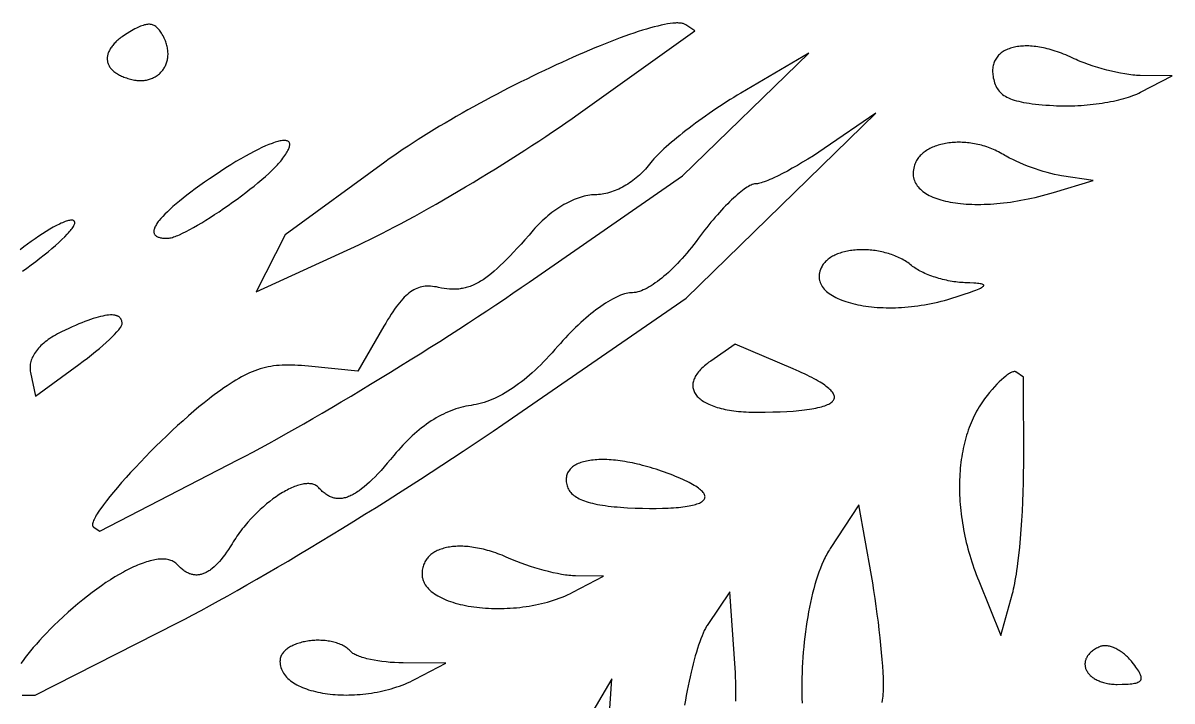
# Model space of a CAD drawing. Extents: x -500 to 500, y -999 to 1001.
# Drawn here: x -218.2 to 67.7, y 222.4 to 391 of the extents above; entities that cross this region are included whole.
import ezdxf

# ---------------------------------------------------------------- set-up
doc = ezdxf.new("R2010")
doc.units = 0
doc.layers.add('LAYER_1', color=18, linetype='CONTINUOUS')

msp = doc.modelspace()

# ---------------------------------------------------------------- linework, layer by layer
at = {"layer": 'LAYER_1'}
for points in [[(-183.39, 387.84), (-183.57, 388.17), (-183.75, 388.47), (-183.93, 388.75), (-184.11, 389.01), (-184.29, 389.26), (-184.48, 389.48), (-184.66, 389.69), (-184.84, 389.87), (-185.03, 390.04), (-185.22, 390.19), (-185.42, 390.32), (-185.62, 390.43), (-185.83, 390.53), (-186.04, 390.6), (-186.26, 390.66), (-186.49, 390.69), (-186.72, 390.71), (-186.97, 390.72), (-187.22, 390.7), (-187.48, 390.66), (-187.76, 390.61), (-188.04, 390.54), (-188.34, 390.45), (-188.65, 390.34), (-188.97, 390.22), (-189.31, 390.08), (-189.66, 389.92), (-190.03, 389.74), (-190.41, 389.55), (-190.81, 389.34), (-191.66, 388.87), (-192.35, 388.46), (-192.99, 388.04), (-193.59, 387.62), (-193.87, 387.41), (-194.14, 387.2), (-194.4, 386.99), (-194.65, 386.77), (-194.89, 386.56), (-195.11, 386.34), (-195.33, 386.13), (-195.53, 385.91), (-195.72, 385.7), (-195.9, 385.48), (-196.07, 385.26), (-196.23, 385.05), (-196.38, 384.83), (-196.51, 384.62), (-196.64, 384.4), (-196.75, 384.19), (-196.86, 383.97), (-196.95, 383.76), (-197.03, 383.55), (-197.1, 383.34), (-197.15, 383.13), (-197.2, 382.92), (-197.24, 382.71), (-197.26, 382.5), (-197.28, 382.3), (-197.28, 382.1), (-197.27, 381.89), (-197.25, 381.69), (-197.22, 381.5), (-197.17, 381.3), (-197.12, 381.11), (-197.06, 380.91), (-196.98, 380.73), (-196.89, 380.54), (-196.8, 380.35), (-196.69, 380.17), (-196.57, 379.99), (-196.43, 379.82), (-196.29, 379.64), (-196.14, 379.47), (-195.97, 379.31), (-195.8, 379.14), (-195.61, 378.98), (-195.41, 378.82), (-195.2, 378.67), (-194.98, 378.52), (-194.75, 378.37), (-194.51, 378.23), (-194.25, 378.09), (-193.99, 377.96), (-193.71, 377.83), (-193.43, 377.71), (-193.13, 377.58), (-192.82, 377.47), (-192.5, 377.36), (-192.17, 377.25), (-191.82, 377.15), (-191.47, 377.05), (-191.14, 376.97), (-190.82, 376.9), (-190.5, 376.84), (-190.18, 376.79), (-189.87, 376.76), (-189.56, 376.73), (-189.26, 376.72), (-188.96, 376.72), (-188.67, 376.72), (-188.38, 376.74), (-188.09, 376.77), (-187.81, 376.81), (-187.54, 376.85), (-187.27, 376.91), (-187, 376.97), (-186.75, 377.05), (-186.49, 377.13), (-186.24, 377.23), (-186, 377.33), (-185.77, 377.44), (-185.54, 377.55), (-185.31, 377.68), (-185.1, 377.81), (-184.89, 377.95), (-184.68, 378.1), (-184.49, 378.26), (-184.3, 378.42), (-184.11, 378.59), (-183.94, 378.77), (-183.77, 378.95), (-183.61, 379.14), (-183.46, 379.34), (-183.31, 379.54), (-183.17, 379.75), (-183.04, 379.96), (-182.92, 380.18), (-182.81, 380.41), (-182.7, 380.64), (-182.61, 380.87), (-182.52, 381.11), (-182.44, 381.36), (-182.37, 381.61), (-182.31, 381.86), (-182.26, 382.12), (-182.22, 382.38), (-182.19, 382.64), (-182.16, 382.91), (-182.15, 383.18), (-182.15, 383.46), (-182.16, 383.74), (-182.17, 384.02), (-182.2, 384.3), (-182.24, 384.59), (-182.29, 384.88), (-182.35, 385.17), (-182.42, 385.46), (-182.5, 385.75), (-182.59, 386.05), (-182.69, 386.34), (-182.81, 386.64), (-182.94, 386.94), (-183.07, 387.24), (-183.22, 387.54)], [(-80.09, 368.35), (-51.07, 389.07), (-53.29, 390.59), (-53.42, 390.68), (-53.58, 390.75), (-53.74, 390.82), (-53.92, 390.88), (-54.12, 390.92), (-54.33, 390.96), (-54.55, 391), (-54.78, 391.02), (-55.03, 391.03), (-55.3, 391.04), (-55.57, 391.04), (-55.86, 391.03), (-56.48, 390.98), (-57.14, 390.9), (-57.86, 390.8), (-58.62, 390.66), (-59.42, 390.49), (-60.27, 390.29), (-61.16, 390.06), (-62.1, 389.81), (-63.07, 389.53), (-64.08, 389.22), (-65.12, 388.89), (-66.2, 388.53), (-67.32, 388.15), (-68.46, 387.74), (-69.64, 387.31), (-70.84, 386.86), (-72.08, 386.38), (-73.34, 385.89), (-74.62, 385.37), (-75.93, 384.83), (-77.25, 384.28), (-78.6, 383.71), (-79.97, 383.11), (-81.35, 382.51), (-82.75, 381.88), (-84.17, 381.24), (-85.59, 380.59), (-87.03, 379.92), (-88.48, 379.23), (-89.94, 378.53), (-91.4, 377.83), (-92.87, 377.1), (-94.34, 376.37), (-95.82, 375.63), (-97.3, 374.88), (-98.77, 374.12), (-100.25, 373.35), (-101.72, 372.57), (-103.19, 371.78), (-104.65, 370.99), (-106.1, 370.2), (-107.54, 369.4), (-108.98, 368.59), (-110.4, 367.78), (-111.8, 366.97), (-113.19, 366.15), (-114.57, 365.33), (-115.93, 364.52), (-117.27, 363.7), (-118.58, 362.88), (-119.88, 362.06), (-121.15, 361.25), (-122.39, 360.43), (-123.61, 359.62), (-124.8, 358.82), (-125.96, 358.02), (-127.09, 357.22), (-128.19, 356.43), (-153.01, 338.31), (-160.18, 324.12), (-134.64, 335.88), (-133.3, 336.51), (-131.89, 337.19), (-130.43, 337.91), (-128.92, 338.67), (-127.36, 339.47), (-125.76, 340.3), (-124.12, 341.18), (-122.44, 342.08), (-120.72, 343.02), (-118.98, 343.98), (-117.21, 344.98), (-115.42, 346), (-113.6, 347.04), (-111.77, 348.1), (-109.93, 349.18), (-108.08, 350.27), (-106.23, 351.38), (-104.37, 352.51), (-102.51, 353.64), (-100.66, 354.78), (-98.82, 355.93), (-96.98, 357.08), (-95.17, 358.23), (-93.37, 359.38), (-91.59, 360.54), (-89.84, 361.68), (-88.12, 362.82), (-86.44, 363.95), (-84.79, 365.08), (-83.18, 366.18), (-81.61, 367.28)], [(-92.23, 326.59), (-54.09, 353.05), (-22.66, 383.57), (-39.61, 373.58), (-40.49, 373.05), (-41.37, 372.52), (-42.25, 371.97), (-43.14, 371.41), (-44.02, 370.85), (-44.9, 370.27), (-45.78, 369.69), (-46.65, 369.1), (-47.51, 368.5), (-48.37, 367.9), (-49.22, 367.3), (-50.06, 366.69), (-50.88, 366.09), (-51.7, 365.48), (-52.49, 364.88), (-53.27, 364.28), (-54.04, 363.68), (-54.78, 363.09), (-55.5, 362.5), (-56.2, 361.92), (-56.87, 361.35), (-57.52, 360.79), (-58.15, 360.24), (-58.74, 359.7), (-59.31, 359.17), (-59.84, 358.66), (-60.34, 358.16), (-60.81, 357.68), (-61.24, 357.22), (-61.63, 356.77), (-61.99, 356.35), (-62.31, 355.94), (-62.63, 355.52), (-62.97, 355.11), (-63.31, 354.71), (-63.67, 354.32), (-64.04, 353.94), (-64.42, 353.56), (-64.81, 353.2), (-65.2, 352.85), (-65.61, 352.51), (-66.02, 352.17), (-66.44, 351.85), (-66.87, 351.54), (-67.3, 351.25), (-67.74, 350.96), (-68.18, 350.69), (-68.63, 350.43), (-69.08, 350.18), (-69.53, 349.95), (-69.99, 349.73), (-70.44, 349.53), (-70.9, 349.34), (-71.36, 349.16), (-71.82, 349), (-72.28, 348.86), (-72.74, 348.73), (-73.19, 348.62), (-73.65, 348.52), (-74.1, 348.44), (-74.55, 348.38), (-74.99, 348.33), (-75.43, 348.31), (-75.86, 348.3), (-76.3, 348.29), (-76.75, 348.26), (-77.21, 348.2), (-77.67, 348.13), (-78.14, 348.04), (-78.62, 347.93), (-79.11, 347.8), (-79.59, 347.66), (-80.09, 347.49), (-80.58, 347.31), (-81.08, 347.11), (-81.59, 346.89), (-82.09, 346.66), (-82.6, 346.41), (-83.1, 346.14), (-83.61, 345.86), (-84.12, 345.56), (-84.62, 345.25), (-85.13, 344.92), (-85.63, 344.58), (-86.13, 344.23), (-86.62, 343.86), (-87.11, 343.48), (-87.6, 343.08), (-88.08, 342.67), (-88.55, 342.25), (-89.02, 341.82), (-89.48, 341.38), (-89.94, 340.93), (-90.38, 340.46), (-90.82, 339.99), (-91.25, 339.5), (-92.3, 338.29), (-93.31, 337.13), (-94.28, 336.04), (-95.22, 335.01), (-96.13, 334.03), (-97, 333.11), (-97.84, 332.25), (-98.66, 331.44), (-99.45, 330.68), (-100.22, 329.97), (-100.96, 329.32), (-101.68, 328.71), (-102.39, 328.16), (-103.08, 327.65), (-103.75, 327.18), (-104.09, 326.97), (-104.42, 326.77), (-104.74, 326.57), (-105.07, 326.39), (-105.39, 326.22), (-105.71, 326.06), (-106.03, 325.91), (-106.34, 325.77), (-106.66, 325.64), (-106.98, 325.52), (-107.29, 325.41), (-107.6, 325.31), (-107.92, 325.22), (-108.23, 325.14), (-108.54, 325.06), (-108.86, 325), (-109.17, 324.95), (-109.48, 324.9), (-109.8, 324.86), (-110.12, 324.84), (-110.44, 324.82), (-110.76, 324.8), (-111.08, 324.8), (-111.41, 324.81), (-112.06, 324.84), (-112.73, 324.9), (-113.42, 324.99), (-114.12, 325.11), (-114.84, 325.26), (-115.34, 325.36), (-115.84, 325.44), (-116.32, 325.5), (-116.79, 325.54), (-117.25, 325.56), (-117.69, 325.56), (-118.13, 325.53), (-118.56, 325.48), (-118.99, 325.4), (-119.4, 325.3), (-119.81, 325.17), (-120.21, 325.02), (-120.61, 324.84), (-121.01, 324.64), (-121.4, 324.4), (-121.79, 324.14), (-122.18, 323.85), (-122.57, 323.53), (-122.96, 323.18), (-123.35, 322.79), (-123.74, 322.38), (-124.14, 321.94), (-124.53, 321.46), (-124.94, 320.95), (-125.34, 320.4), (-125.76, 319.83), (-126.18, 319.21), (-126.61, 318.56), (-127.05, 317.88), (-127.49, 317.16), (-127.95, 316.4), (-128.42, 315.61), (-134.92, 304.41), (-147.16, 305.65), (-148.07, 305.73), (-148.95, 305.8), (-149.81, 305.86), (-150.63, 305.9), (-151.44, 305.93), (-152.22, 305.94), (-152.98, 305.93), (-153.72, 305.9), (-154.45, 305.86), (-155.16, 305.8), (-155.86, 305.71), (-156.54, 305.61), (-157.22, 305.49), (-157.89, 305.34), (-158.55, 305.18), (-159.21, 304.99), (-159.86, 304.78), (-160.52, 304.54), (-161.18, 304.28), (-161.84, 304), (-162.5, 303.69), (-163.18, 303.36), (-163.86, 303), (-164.55, 302.61), (-165.26, 302.2), (-165.97, 301.76), (-166.71, 301.29), (-167.46, 300.79), (-168.24, 300.26), (-169.03, 299.7), (-169.85, 299.12), (-170.69, 298.5), (-171.29, 298.04), (-171.91, 297.57), (-173.16, 296.58), (-174.45, 295.54), (-175.75, 294.44), (-177.08, 293.29), (-178.42, 292.1), (-179.78, 290.87), (-181.13, 289.62), (-182.48, 288.34), (-183.83, 287.04), (-185.16, 285.73), (-186.48, 284.41), (-187.77, 283.1), (-189.03, 281.78), (-190.26, 280.48), (-191.45, 279.2), (-192.59, 277.94), (-193.69, 276.71), (-194.73, 275.51), (-195.71, 274.35), (-196.62, 273.24), (-197.46, 272.18), (-198.22, 271.18), (-198.9, 270.24), (-199.21, 269.8), (-199.5, 269.37), (-199.76, 268.96), (-200, 268.58), (-200.21, 268.21), (-200.4, 267.86), (-200.56, 267.54), (-200.7, 267.24), (-200.81, 266.96), (-200.89, 266.71), (-200.94, 266.48), (-200.96, 266.27), (-200.96, 266.18), (-200.96, 266.1), (-200.94, 266.02), (-200.92, 265.95), (-200.89, 265.88), (-200.85, 265.82), (-200.8, 265.77), (-200.75, 265.73), (-199.1, 264.59), (-164.74, 282.36), (-162.93, 283.3), (-161.04, 284.3), (-159.08, 285.36), (-157.06, 286.46), (-154.97, 287.62), (-152.83, 288.82), (-150.63, 290.06), (-148.39, 291.34), (-146.1, 292.66), (-143.77, 294.01), (-141.41, 295.39), (-139.02, 296.81), (-136.61, 298.24), (-134.17, 299.7), (-131.73, 301.18), (-129.27, 302.68), (-126.8, 304.19), (-124.33, 305.71), (-121.87, 307.24), (-119.41, 308.77), (-116.97, 310.31), (-114.54, 311.84), (-112.13, 313.38), (-109.75, 314.91), (-107.41, 316.43), (-105.1, 317.94), (-102.82, 319.43), (-100.6, 320.91), (-98.42, 322.36), (-96.3, 323.8), (-94.23, 325.21)], [(59.75, 377.98), (59.33, 377.99), (58.89, 378.01), (58.44, 378.04), (57.96, 378.09), (57.48, 378.14), (56.98, 378.2), (56.47, 378.27), (55.95, 378.35), (54.88, 378.54), (53.77, 378.77), (52.64, 379.02), (51.5, 379.3), (50.35, 379.62), (49.21, 379.95), (48.07, 380.31), (46.96, 380.69), (45.87, 381.09), (44.82, 381.5), (44.31, 381.71), (43.82, 381.93), (43.33, 382.15), (42.87, 382.37), (42.33, 382.62), (41.8, 382.86), (41.27, 383.09), (40.74, 383.31), (40.22, 383.51), (39.7, 383.71), (39.19, 383.89), (38.67, 384.06), (38.17, 384.22), (37.66, 384.37), (37.16, 384.51), (36.67, 384.64), (36.18, 384.76), (35.7, 384.86), (35.22, 384.96), (34.75, 385.04), (34.28, 385.11), (33.82, 385.17), (33.37, 385.23), (32.92, 385.27), (32.48, 385.3), (32.04, 385.32), (31.62, 385.33), (31.2, 385.32), (30.79, 385.31), (30.39, 385.29), (29.99, 385.26), (29.6, 385.22), (29.23, 385.16), (28.86, 385.1), (28.5, 385.03), (28.15, 384.95), (27.81, 384.85), (27.48, 384.75), (27.16, 384.64), (26.84, 384.52), (26.54, 384.39), (26.26, 384.25), (25.98, 384.1), (25.71, 383.94), (25.45, 383.77), (25.21, 383.59), (24.98, 383.4), (24.76, 383.2), (24.55, 383), (24.35, 382.78), (24.17, 382.56), (24, 382.32), (23.84, 382.08), (23.7, 381.83), (23.57, 381.57), (23.46, 381.3), (23.35, 381.02), (23.27, 380.73), (23.19, 380.44), (23.14, 380.13), (23.09, 379.82), (23.07, 379.5), (23.05, 379.17), (23.06, 378.83), (23.08, 378.49), (23.11, 378.13), (23.17, 377.77), (23.23, 377.4), (23.33, 376.96), (23.45, 376.54), (23.57, 376.13), (23.72, 375.75), (23.88, 375.38), (24.06, 375.03), (24.26, 374.7), (24.47, 374.38), (24.71, 374.08), (24.97, 373.8), (25.25, 373.53), (25.56, 373.27), (25.89, 373.03), (26.25, 372.8), (26.63, 372.59), (27.04, 372.38), (27.48, 372.19), (27.95, 372.02), (28.46, 371.85), (28.99, 371.69), (29.56, 371.55), (30.16, 371.41), (30.79, 371.29), (31.46, 371.17), (32.17, 371.06), (32.92, 370.96), (33.7, 370.87), (34.53, 370.78), (35.39, 370.7), (36.3, 370.63), (37.25, 370.56), (38.24, 370.5), (38.99, 370.47), (39.73, 370.44), (40.49, 370.42), (41.25, 370.42), (42.01, 370.42), (42.77, 370.44), (43.54, 370.46), (44.31, 370.5), (45.07, 370.54), (45.84, 370.59), (46.6, 370.66), (47.35, 370.73), (48.11, 370.81), (48.85, 370.9), (49.59, 371), (50.31, 371.1), (51.03, 371.22), (51.74, 371.34), (52.43, 371.47), (53.12, 371.61), (53.78, 371.75), (54.44, 371.91), (55.07, 372.07), (55.69, 372.23), (56.29, 372.41), (56.87, 372.59), (57.42, 372.77), (57.96, 372.97), (58.47, 373.17), (58.96, 373.37), (59.42, 373.58), (59.86, 373.8), (67.71, 377.89)], [(-153.83, 357), (-153.55, 357.37), (-153.29, 357.73), (-153.05, 358.07), (-152.84, 358.39), (-152.64, 358.7), (-152.47, 359), (-152.32, 359.28), (-152.19, 359.54), (-152.08, 359.79), (-151.99, 360.02), (-151.93, 360.24), (-151.88, 360.45), (-151.85, 360.64), (-151.84, 360.81), (-151.86, 360.98), (-151.89, 361.12), (-151.94, 361.25), (-152.01, 361.37), (-152.1, 361.48), (-152.2, 361.56), (-152.33, 361.64), (-152.47, 361.7), (-152.63, 361.75), (-152.81, 361.78), (-153, 361.8), (-153.22, 361.8), (-153.45, 361.8), (-153.69, 361.77), (-153.96, 361.74), (-154.24, 361.69), (-154.53, 361.62), (-154.84, 361.55), (-155.17, 361.46), (-155.51, 361.35), (-155.87, 361.23), (-156.24, 361.1), (-157.03, 360.8), (-157.87, 360.45), (-158.78, 360.04), (-159.73, 359.58), (-160.74, 359.07), (-161.79, 358.51), (-162.9, 357.9), (-164.05, 357.25), (-165.25, 356.54), (-166.49, 355.78), (-167.77, 354.97), (-169.09, 354.12), (-170.45, 353.21), (-171.84, 352.27), (-173.08, 351.41), (-174.26, 350.57), (-175.38, 349.75), (-176.45, 348.96), (-177.46, 348.19), (-178.42, 347.45), (-179.31, 346.73), (-180.15, 346.03), (-180.93, 345.36), (-181.65, 344.71), (-182.31, 344.09), (-182.92, 343.5), (-183.46, 342.93), (-183.95, 342.39), (-184.37, 341.87), (-184.56, 341.62), (-184.74, 341.38), (-184.9, 341.15), (-185.05, 340.92), (-185.18, 340.7), (-185.29, 340.48), (-185.4, 340.28), (-185.48, 340.08), (-185.55, 339.89), (-185.61, 339.7), (-185.65, 339.52), (-185.67, 339.35), (-185.68, 339.19), (-185.68, 339.03), (-185.66, 338.88), (-185.62, 338.74), (-185.57, 338.6), (-185.51, 338.47), (-185.42, 338.35), (-185.33, 338.24), (-185.21, 338.14), (-185.09, 338.04), (-184.94, 337.95), (-184.78, 337.87), (-184.61, 337.79), (-184.42, 337.73), (-184.21, 337.67), (-183.99, 337.61), (-183.75, 337.57), (-183.5, 337.53), (-183.23, 337.51), (-182.95, 337.49), (-182.65, 337.48), (-182.33, 337.47), (-182.12, 337.48), (-181.88, 337.51), (-181.63, 337.56), (-181.35, 337.62), (-181.06, 337.7), (-180.75, 337.8), (-180.41, 337.92), (-180.07, 338.05), (-179.7, 338.2), (-179.32, 338.36), (-178.52, 338.73), (-177.66, 339.16), (-176.75, 339.63), (-175.79, 340.16), (-174.8, 340.72), (-173.77, 341.33), (-172.71, 341.98), (-171.63, 342.66), (-170.54, 343.37), (-169.42, 344.1), (-168.31, 344.86), (-167.19, 345.64), (-166.07, 346.43), (-164.97, 347.23), (-163.87, 348.04), (-162.8, 348.85), (-161.75, 349.67), (-160.74, 350.48), (-159.76, 351.28), (-158.81, 352.07), (-157.92, 352.85), (-157.08, 353.61), (-156.29, 354.35), (-155.57, 355.06), (-154.92, 355.74), (-154.62, 356.07), (-154.34, 356.39), (-154.07, 356.7)], [(40.21, 353.05), (39.37, 353.19), (38.5, 353.37), (37.58, 353.59), (36.64, 353.84), (35.67, 354.11), (34.69, 354.42), (33.71, 354.74), (32.72, 355.09), (31.75, 355.45), (30.79, 355.83), (29.85, 356.23), (28.94, 356.63), (28.07, 357.04), (27.25, 357.45), (26.48, 357.87), (26.11, 358.08), (25.77, 358.29), (25.37, 358.52), (24.96, 358.75), (24.56, 358.97), (24.14, 359.17), (23.73, 359.37), (23.31, 359.56), (22.88, 359.74), (22.46, 359.91), (22.03, 360.07), (21.6, 360.22), (21.17, 360.36), (20.73, 360.49), (20.29, 360.61), (19.86, 360.72), (19.42, 360.83), (18.98, 360.92), (18.54, 361), (18.1, 361.08), (17.67, 361.15), (17.23, 361.2), (16.79, 361.25), (16.36, 361.29), (15.92, 361.32), (15.49, 361.34), (15.06, 361.35), (14.64, 361.36), (14.22, 361.35), (13.8, 361.34), (13.38, 361.32), (12.97, 361.29), (12.56, 361.25), (12.16, 361.2), (11.76, 361.14), (11.36, 361.07), (10.98, 361), (10.6, 360.92), (10.22, 360.83), (9.85, 360.73), (9.49, 360.62), (9.13, 360.5), (8.78, 360.38), (8.44, 360.25), (8.11, 360.11), (7.78, 359.96), (7.47, 359.8), (7.16, 359.64), (6.86, 359.47), (6.58, 359.29), (6.3, 359.1), (6.03, 358.9), (5.77, 358.7), (5.53, 358.49), (5.29, 358.27), (5.07, 358.04), (4.85, 357.8), (4.65, 357.56), (4.47, 357.31), (4.29, 357.06), (4.13, 356.79), (3.98, 356.52), (3.84, 356.24), (3.72, 355.95), (3.61, 355.66), (3.52, 355.36), (3.42, 354.93), (3.34, 354.52), (3.29, 354.11), (3.28, 353.72), (3.28, 353.33), (3.32, 352.95), (3.38, 352.58), (3.47, 352.22), (3.59, 351.87), (3.73, 351.52), (3.9, 351.19), (4.09, 350.87), (4.31, 350.55), (4.55, 350.25), (4.81, 349.95), (5.1, 349.67), (5.41, 349.39), (5.74, 349.13), (6.1, 348.87), (6.48, 348.62), (6.87, 348.39), (7.29, 348.16), (7.73, 347.95), (8.19, 347.74), (8.67, 347.55), (9.17, 347.36), (9.69, 347.19), (10.22, 347.03), (10.77, 346.88), (11.34, 346.73), (11.93, 346.6), (12.54, 346.48), (13.16, 346.37), (13.79, 346.28), (14.45, 346.19), (15.11, 346.12), (15.8, 346.05), (16.49, 346), (17.2, 345.96), (17.93, 345.93), (18.66, 345.91), (19.41, 345.9), (20.17, 345.91), (20.94, 345.93), (21.73, 345.96), (22.52, 346), (23.33, 346.05), (24.15, 346.12), (24.97, 346.19), (25.81, 346.28), (26.65, 346.39), (27.5, 346.5), (28.36, 346.63), (29.23, 346.77), (30.11, 346.92), (30.99, 347.09), (31.88, 347.27), (32.77, 347.46), (33.67, 347.66), (34.58, 347.88), (35.49, 348.11), (36.4, 348.35), (37.32, 348.61), (38.24, 348.88), (48.07, 351.83)], [(16.13, 326.43), (15.7, 326.44), (15.26, 326.47), (14.81, 326.51), (14.35, 326.55), (13.89, 326.61), (13.43, 326.67), (12.97, 326.75), (12.5, 326.83), (12.03, 326.92), (11.56, 327.02), (11.09, 327.13), (10.63, 327.24), (10.16, 327.37), (9.7, 327.5), (9.24, 327.63), (8.79, 327.77), (8.34, 327.92), (7.9, 328.08), (7.47, 328.24), (7.04, 328.4), (6.63, 328.57), (6.22, 328.75), (5.82, 328.93), (5.44, 329.11), (5.07, 329.3), (4.71, 329.49), (4.36, 329.69), (4.03, 329.89), (3.72, 330.09), (3.42, 330.29), (3.14, 330.5), (2.88, 330.71), (2.58, 330.95), (2.26, 331.19), (1.94, 331.42), (1.61, 331.64), (1.27, 331.85), (0.93, 332.06), (0.57, 332.25), (0.21, 332.44), (-0.16, 332.62), (-0.53, 332.8), (-0.91, 332.96), (-1.29, 333.12), (-1.68, 333.27), (-2.07, 333.41), (-2.47, 333.55), (-2.87, 333.67), (-3.28, 333.79), (-3.69, 333.9), (-4.1, 334), (-4.51, 334.1), (-4.93, 334.19), (-5.34, 334.27), (-5.76, 334.34), (-6.18, 334.4), (-6.6, 334.46), (-7.02, 334.5), (-7.44, 334.54), (-7.86, 334.57), (-8.28, 334.6), (-8.69, 334.61), (-9.11, 334.62), (-9.52, 334.62), (-9.93, 334.62), (-10.34, 334.6), (-10.74, 334.58), (-11.14, 334.55), (-11.54, 334.51), (-11.93, 334.46), (-12.32, 334.41), (-12.7, 334.35), (-13.08, 334.28), (-13.45, 334.2), (-13.81, 334.11), (-14.17, 334.02), (-14.52, 333.92), (-14.87, 333.81), (-15.2, 333.69), (-15.53, 333.57), (-15.85, 333.44), (-16.16, 333.3), (-16.46, 333.15), (-16.76, 332.99), (-17.04, 332.83), (-17.31, 332.66), (-17.57, 332.48), (-17.82, 332.29), (-18.06, 332.1), (-18.28, 331.9), (-18.5, 331.69), (-18.7, 331.47), (-18.89, 331.25), (-19.07, 331.01), (-19.23, 330.77), (-19.38, 330.52), (-19.58, 330.12), (-19.76, 329.72), (-19.9, 329.33), (-19.95, 329.14), (-20, 328.95), (-20.04, 328.76), (-20.07, 328.57), (-20.1, 328.38), (-20.11, 328.2), (-20.12, 328.02), (-20.12, 327.83), (-20.11, 327.65), (-20.1, 327.47), (-20.07, 327.3), (-20.04, 327.12), (-20, 326.95), (-19.96, 326.78), (-19.84, 326.44), (-19.7, 326.11), (-19.53, 325.78), (-19.33, 325.47), (-19.1, 325.16), (-18.85, 324.86), (-18.57, 324.56), (-18.27, 324.28), (-17.94, 324), (-17.59, 323.73), (-17.21, 323.47), (-16.81, 323.22), (-16.39, 322.98), (-15.95, 322.75), (-15.48, 322.52), (-15, 322.31), (-14.49, 322.1), (-13.97, 321.91), (-13.43, 321.72), (-12.87, 321.55), (-12.29, 321.38), (-11.69, 321.22), (-11.08, 321.08), (-10.45, 320.94), (-9.81, 320.82), (-9.16, 320.71), (-8.48, 320.6), (-7.8, 320.51), (-7.1, 320.43), (-6.39, 320.36), (-5.67, 320.3), (-4.94, 320.26), (-4.2, 320.22), (-3.45, 320.2), (-2.69, 320.19), (-1.92, 320.2), (-1.14, 320.21), (-0.36, 320.24), (0.43, 320.28), (1.23, 320.33), (2.03, 320.4), (2.84, 320.48), (3.65, 320.57), (4.47, 320.68), (5.29, 320.8), (6.11, 320.93), (6.93, 321.08), (7.76, 321.24), (8.59, 321.41), (9.41, 321.6), (10.24, 321.81), (11.06, 322.03), (11.88, 322.26), (12.7, 322.51), (14.46, 323.07), (15.99, 323.57), (17.31, 324.01), (18.42, 324.41), (18.89, 324.59), (19.32, 324.76), (19.69, 324.92), (20.01, 325.07), (20.28, 325.21), (20.5, 325.34), (20.66, 325.46), (20.78, 325.57), (20.82, 325.62), (20.85, 325.67), (20.87, 325.72), (20.87, 325.76), (20.86, 325.81), (20.84, 325.85), (20.81, 325.89), (20.76, 325.93), (20.63, 326), (20.46, 326.06), (20.23, 326.12), (19.96, 326.17), (19.65, 326.22), (19.28, 326.26), (18.87, 326.3), (18.41, 326.33), (17.36, 326.39)], [(-193.58, 316.22), (-193.59, 316.38), (-193.6, 316.53), (-193.62, 316.68), (-193.64, 316.82), (-193.68, 316.95), (-193.72, 317.08), (-193.77, 317.21), (-193.82, 317.32), (-193.88, 317.44), (-193.96, 317.54), (-194.03, 317.64), (-194.12, 317.73), (-194.21, 317.82), (-194.31, 317.9), (-194.42, 317.98), (-194.54, 318.05), (-194.66, 318.11), (-194.79, 318.16), (-194.93, 318.21), (-195.07, 318.26), (-195.22, 318.3), (-195.38, 318.33), (-195.72, 318.38), (-196.09, 318.4), (-196.49, 318.4), (-196.92, 318.37), (-197.38, 318.32), (-197.87, 318.24), (-198.38, 318.14), (-198.93, 318.02), (-199.5, 317.87), (-200.11, 317.7), (-200.74, 317.5), (-201.4, 317.28), (-202.09, 317.04), (-202.81, 316.77), (-203.56, 316.47), (-204.33, 316.16), (-205.14, 315.82), (-205.97, 315.45), (-206.84, 315.06), (-207.73, 314.64), (-208.65, 314.21), (-209.17, 313.95), (-209.67, 313.68), (-210.16, 313.41), (-210.63, 313.14), (-211.08, 312.86), (-211.52, 312.57), (-211.94, 312.28), (-212.34, 311.99), (-212.73, 311.69), (-213.09, 311.39), (-213.44, 311.08), (-213.77, 310.77), (-214.09, 310.45), (-214.38, 310.13), (-214.66, 309.81), (-214.91, 309.49), (-215.15, 309.16), (-215.37, 308.83), (-215.57, 308.5), (-215.75, 308.16), (-215.92, 307.83), (-216.06, 307.49), (-216.18, 307.15), (-216.28, 306.81), (-216.37, 306.46), (-216.43, 306.12), (-216.47, 305.78), (-216.49, 305.43), (-216.49, 305.09), (-216.47, 304.75), (-216.43, 304.4), (-216.37, 304.06), (-215.14, 298.23), (-204.36, 306.07), (-203.26, 306.88), (-202.19, 307.69), (-201.16, 308.49), (-200.17, 309.29), (-199.23, 310.07), (-198.34, 310.84), (-197.51, 311.57), (-196.75, 312.28), (-196.05, 312.95), (-195.43, 313.58), (-194.89, 314.17), (-194.65, 314.44), (-194.43, 314.7), (-194.24, 314.95), (-194.07, 315.18), (-193.92, 315.39), (-193.8, 315.59), (-193.71, 315.77), (-193.64, 315.94), (-193.6, 316.09)], [(-26.56, 304.98), (-40.99, 311.12), (-47.09, 306.92), (-47.52, 306.62), (-47.92, 306.32), (-48.3, 306.02), (-48.66, 305.72), (-48.99, 305.42), (-49.31, 305.13), (-49.6, 304.83), (-49.88, 304.54), (-50.13, 304.24), (-50.36, 303.95), (-50.57, 303.66), (-50.76, 303.37), (-50.93, 303.08), (-51.08, 302.8), (-51.2, 302.51), (-51.31, 302.23), (-51.4, 301.95), (-51.47, 301.68), (-51.52, 301.4), (-51.55, 301.13), (-51.56, 300.86), (-51.55, 300.6), (-51.52, 300.34), (-51.47, 300.08), (-51.41, 299.82), (-51.32, 299.57), (-51.22, 299.33), (-51.1, 299.08), (-50.96, 298.84), (-50.8, 298.61), (-50.62, 298.38), (-50.43, 298.15), (-50.22, 297.93), (-49.99, 297.71), (-49.74, 297.5), (-49.48, 297.3), (-49.2, 297.1), (-48.9, 296.9), (-48.58, 296.71), (-48.25, 296.53), (-47.9, 296.35), (-47.53, 296.18), (-47.15, 296.01), (-46.75, 295.85), (-46.34, 295.7), (-45.91, 295.55), (-45.46, 295.41), (-45, 295.28), (-44.52, 295.15), (-44.02, 295.03), (-43.51, 294.92), (-42.99, 294.82), (-42.45, 294.72), (-41.89, 294.63), (-41.33, 294.55), (-40.74, 294.48), (-40.14, 294.42), (-39.53, 294.36), (-38.9, 294.31), (-38.26, 294.28), (-37.6, 294.25), (-36.93, 294.22), (-36.25, 294.21), (-35.55, 294.21), (-33.54, 294.23), (-31.63, 294.27), (-29.84, 294.33), (-28.15, 294.41), (-26.58, 294.51), (-25.84, 294.57), (-25.12, 294.64), (-24.43, 294.71), (-23.77, 294.78), (-23.14, 294.86), (-22.53, 294.95), (-21.96, 295.04), (-21.41, 295.14), (-20.89, 295.24), (-20.4, 295.35), (-19.93, 295.46), (-19.49, 295.57), (-19.08, 295.7), (-18.7, 295.82), (-18.35, 295.96), (-18.03, 296.09), (-17.73, 296.24), (-17.46, 296.39), (-17.22, 296.54), (-17.01, 296.7), (-16.82, 296.86), (-16.67, 297.03), (-16.54, 297.2), (-16.44, 297.38), (-16.37, 297.56), (-16.32, 297.75), (-16.31, 297.94), (-16.32, 298.14), (-16.36, 298.34), (-16.43, 298.55), (-16.53, 298.76), (-16.65, 298.98), (-16.81, 299.2), (-16.99, 299.43), (-17.2, 299.66), (-17.43, 299.9), (-17.7, 300.14), (-18, 300.39), (-18.32, 300.64), (-18.67, 300.9), (-19.05, 301.16), (-19.46, 301.42), (-19.89, 301.69), (-20.36, 301.97), (-20.85, 302.25), (-21.37, 302.54), (-21.92, 302.83), (-22.5, 303.12), (-23.11, 303.42), (-23.74, 303.72), (-24.4, 304.03), (-25.09, 304.34)], [(30.8, 281.2), (30.73, 302.95), (28.88, 304.23), (28.78, 304.28), (28.66, 304.31), (28.53, 304.33), (28.39, 304.32), (28.23, 304.29), (28.06, 304.24), (27.88, 304.18), (27.69, 304.09), (27.49, 303.99), (27.28, 303.87), (27.06, 303.73), (26.83, 303.57), (26.59, 303.4), (26.34, 303.21), (25.82, 302.79), (25.28, 302.3), (24.71, 301.77), (24.13, 301.17), (23.53, 300.53), (22.92, 299.85), (22.3, 299.12), (21.68, 298.35), (21.06, 297.54), (20.71, 297.05), (20.36, 296.55), (20.02, 296.04), (19.69, 295.52), (19.38, 294.98), (19.07, 294.44), (18.78, 293.89), (18.49, 293.32), (18.22, 292.75), (17.95, 292.17), (17.7, 291.58), (17.46, 290.98), (17.23, 290.37), (17.01, 289.75), (16.79, 289.12), (16.59, 288.49), (16.41, 287.84), (16.23, 287.19), (16.06, 286.53), (15.9, 285.87), (15.75, 285.19), (15.62, 284.51), (15.49, 283.83), (15.38, 283.13), (15.27, 282.43), (15.18, 281.72), (15.1, 281.01), (15.03, 280.29), (14.97, 279.57), (14.91, 278.84), (14.87, 278.1), (14.85, 277.36), (14.83, 276.62), (14.82, 275.87), (14.82, 275.12), (14.84, 274.36), (14.86, 273.6), (14.9, 272.83), (14.94, 272.06), (15, 271.29), (15.07, 270.51), (15.15, 269.73), (15.23, 268.95), (15.33, 268.16), (15.45, 267.38), (15.57, 266.59), (15.7, 265.8), (15.84, 265), (16, 264.21), (16.16, 263.41), (16.34, 262.61), (16.52, 261.81), (16.72, 261.01), (16.93, 260.21), (17.15, 259.41), (17.38, 258.61), (17.62, 257.81), (17.87, 257.01), (18.14, 256.21), (18.41, 255.41), (18.69, 254.61), (18.99, 253.81), (19.3, 253.02), (19.61, 252.22), (25.11, 238.69), (27.99, 249.07), (28.14, 249.63), (28.28, 250.24), (28.42, 250.89), (28.57, 251.6), (28.7, 252.34), (28.84, 253.13), (28.97, 253.95), (29.1, 254.81), (29.23, 255.71), (29.35, 256.64), (29.58, 258.59), (29.8, 260.64), (30, 262.79), (30.18, 265), (30.34, 267.28), (30.48, 269.59), (30.6, 271.93), (30.69, 274.28), (30.75, 276.62), (30.79, 278.93)], [(-57.93, 279.06), (-58.63, 279.32), (-59.33, 279.56), (-60.02, 279.8), (-60.7, 280.02), (-61.38, 280.24), (-62.06, 280.44), (-62.73, 280.63), (-63.39, 280.82), (-64.04, 280.99), (-64.69, 281.16), (-65.33, 281.31), (-65.97, 281.45), (-66.59, 281.59), (-67.21, 281.71), (-67.82, 281.82), (-68.43, 281.93), (-69.02, 282.02), (-69.61, 282.11), (-70.18, 282.18), (-70.75, 282.25), (-71.31, 282.3), (-71.86, 282.35), (-72.4, 282.38), (-72.92, 282.41), (-73.44, 282.42), (-73.95, 282.43), (-74.44, 282.43), (-74.93, 282.42), (-75.4, 282.4), (-75.86, 282.36), (-76.31, 282.32), (-76.75, 282.27), (-77.18, 282.21), (-77.59, 282.15), (-77.99, 282.07), (-78.37, 281.98), (-78.75, 281.88), (-79.11, 281.78), (-79.45, 281.66), (-79.78, 281.54), (-80.1, 281.41), (-80.4, 281.27), (-80.69, 281.11), (-80.96, 280.95), (-81.22, 280.79), (-81.46, 280.61), (-81.68, 280.42), (-81.89, 280.22), (-82.08, 280.02), (-82.26, 279.81), (-82.42, 279.58), (-82.56, 279.35), (-82.69, 279.11), (-82.79, 278.87), (-82.88, 278.61), (-82.95, 278.34), (-83.01, 278.07), (-83.04, 277.79), (-83.05, 277.49), (-83.05, 277.19), (-83.03, 276.89), (-82.98, 276.57), (-82.92, 276.24), (-82.84, 275.91), (-82.74, 275.61), (-82.63, 275.32), (-82.49, 275.03), (-82.32, 274.76), (-82.14, 274.49), (-81.93, 274.24), (-81.7, 273.99), (-81.44, 273.75), (-81.16, 273.52), (-80.86, 273.3), (-80.53, 273.08), (-80.18, 272.88), (-79.8, 272.68), (-79.4, 272.49), (-78.98, 272.31), (-78.53, 272.14), (-78.06, 271.98), (-77.56, 271.82), (-77.03, 271.68), (-76.48, 271.54), (-75.9, 271.4), (-75.3, 271.28), (-74.67, 271.16), (-74.02, 271.06), (-73.34, 270.96), (-72.63, 270.86), (-71.9, 270.78), (-71.13, 270.7), (-70.34, 270.63), (-69.53, 270.56), (-68.68, 270.51), (-67.81, 270.46), (-65.88, 270.37), (-64.04, 270.31), (-62.3, 270.28), (-60.66, 270.28), (-59.12, 270.3), (-57.69, 270.35), (-57.01, 270.38), (-56.35, 270.42), (-55.72, 270.47), (-55.12, 270.52), (-54.54, 270.58), (-53.99, 270.65), (-53.47, 270.72), (-52.97, 270.8), (-52.49, 270.88), (-52.05, 270.97), (-51.62, 271.06), (-51.23, 271.16), (-50.86, 271.27), (-50.52, 271.38), (-50.2, 271.5), (-49.92, 271.62), (-49.65, 271.75), (-49.42, 271.88), (-49.21, 272.02), (-49.03, 272.16), (-48.88, 272.31), (-48.75, 272.46), (-48.65, 272.62), (-48.58, 272.79), (-48.53, 272.95), (-48.51, 273.13), (-48.52, 273.31), (-48.56, 273.49), (-48.62, 273.67), (-48.72, 273.87), (-48.84, 274.06), (-48.99, 274.26), (-49.16, 274.46), (-49.37, 274.67), (-49.6, 274.89), (-49.86, 275.1), (-50.15, 275.32), (-50.47, 275.55), (-50.81, 275.77), (-51.19, 276.01), (-51.59, 276.24), (-52.02, 276.48), (-52.48, 276.72), (-52.97, 276.97), (-53.49, 277.22), (-54.04, 277.47), (-54.61, 277.73), (-55.22, 277.99), (-55.85, 278.25), (-56.52, 278.52), (-57.21, 278.79)], [(-80.75, 253.49), (-81.13, 253.5), (-81.52, 253.52), (-81.93, 253.55), (-82.36, 253.59), (-82.81, 253.65), (-83.27, 253.71), (-84.24, 253.86), (-85.26, 254.06), (-86.32, 254.28), (-87.42, 254.54), (-88.54, 254.83), (-89.68, 255.14), (-90.83, 255.48), (-91.98, 255.85), (-93.12, 256.23), (-94.24, 256.64), (-95.34, 257.05), (-96.4, 257.49), (-97.42, 257.93), (-97.96, 258.17), (-98.49, 258.39), (-99.02, 258.61), (-99.55, 258.82), (-100.08, 259.01), (-100.6, 259.2), (-101.12, 259.38), (-101.63, 259.54), (-102.14, 259.7), (-102.65, 259.84), (-103.16, 259.98), (-103.66, 260.11), (-104.15, 260.22), (-104.64, 260.33), (-105.13, 260.42), (-105.61, 260.51), (-106.09, 260.59), (-106.56, 260.66), (-107.02, 260.71), (-107.48, 260.76), (-107.93, 260.8), (-108.38, 260.83), (-108.82, 260.85), (-109.26, 260.86), (-109.68, 260.86), (-110.1, 260.85), (-110.52, 260.84), (-110.92, 260.81), (-111.32, 260.77), (-111.71, 260.73), (-112.09, 260.67), (-112.47, 260.61), (-112.83, 260.53), (-113.19, 260.45), (-113.54, 260.36), (-113.88, 260.26), (-114.21, 260.15), (-114.53, 260.03), (-114.84, 259.91), (-115.14, 259.77), (-115.43, 259.63), (-115.71, 259.47), (-115.98, 259.31), (-116.24, 259.14), (-116.49, 258.96), (-116.73, 258.77), (-116.96, 258.57), (-117.18, 258.37), (-117.38, 258.16), (-117.57, 257.93), (-117.75, 257.7), (-117.92, 257.46), (-118.08, 257.22), (-118.22, 256.96), (-118.35, 256.69), (-118.47, 256.42), (-118.58, 256.14), (-118.67, 255.85), (-118.75, 255.56), (-118.81, 255.25), (-118.86, 254.94), (-118.9, 254.62), (-118.92, 254.29), (-118.93, 253.95), (-118.92, 253.74), (-118.91, 253.54), (-118.89, 253.34), (-118.86, 253.14), (-118.82, 252.94), (-118.77, 252.74), (-118.72, 252.55), (-118.66, 252.36), (-118.59, 252.17), (-118.51, 251.99), (-118.42, 251.8), (-118.33, 251.62), (-118.23, 251.44), (-118.12, 251.27), (-117.88, 250.92), (-117.61, 250.58), (-117.31, 250.26), (-116.99, 249.94), (-116.64, 249.63), (-116.27, 249.33), (-115.87, 249.05), (-115.44, 248.77), (-115, 248.5), (-114.53, 248.24), (-114.04, 248), (-113.52, 247.76), (-112.99, 247.53), (-112.44, 247.32), (-111.87, 247.11), (-111.28, 246.92), (-110.68, 246.74), (-110.06, 246.57), (-109.42, 246.41), (-108.77, 246.26), (-108.1, 246.12), (-107.43, 245.99), (-106.73, 245.87), (-106.03, 245.77), (-105.32, 245.68), (-104.59, 245.6), (-103.86, 245.53), (-103.12, 245.47), (-102.37, 245.43), (-101.61, 245.39), (-100.85, 245.37), (-100.08, 245.37), (-99.31, 245.37), (-98.53, 245.39), (-97.75, 245.42), (-96.97, 245.46), (-96.19, 245.51), (-95.4, 245.58), (-94.62, 245.66), (-93.84, 245.75), (-93.05, 245.86), (-92.27, 245.98), (-91.5, 246.11), (-90.72, 246.26), (-89.95, 246.42), (-89.19, 246.59), (-88.43, 246.78), (-87.68, 246.98), (-86.94, 247.2), (-86.21, 247.43), (-85.48, 247.67), (-84.77, 247.93), (-84.06, 248.2), (-83.37, 248.48), (-82.69, 248.78), (-82.02, 249.1), (-81.37, 249.43), (-73.74, 253.4)], [(-123.61, 231.84), (-124.7, 231.86), (-125.78, 231.91), (-126.85, 231.98), (-127.9, 232.08), (-128.93, 232.21), (-129.92, 232.35), (-130.88, 232.51), (-131.79, 232.69), (-132.64, 232.89), (-133.05, 233), (-133.44, 233.1), (-133.82, 233.22), (-134.17, 233.33), (-134.51, 233.45), (-134.83, 233.57), (-135.13, 233.7), (-135.41, 233.82), (-135.67, 233.95), (-135.9, 234.08), (-136.12, 234.22), (-136.31, 234.35), (-136.47, 234.49), (-136.61, 234.63), (-136.82, 234.85), (-137.04, 235.07), (-137.28, 235.27), (-137.53, 235.47), (-137.79, 235.65), (-138.06, 235.83), (-138.34, 235.99), (-138.63, 236.15), (-138.92, 236.3), (-139.23, 236.44), (-139.54, 236.57), (-139.87, 236.69), (-140.19, 236.8), (-140.53, 236.9), (-140.87, 237), (-141.22, 237.08), (-141.57, 237.16), (-141.93, 237.22), (-142.29, 237.28), (-142.65, 237.33), (-143.02, 237.38), (-143.38, 237.41), (-143.76, 237.44), (-144.13, 237.45), (-144.5, 237.46), (-144.87, 237.46), (-145.25, 237.46), (-145.62, 237.44), (-145.99, 237.42), (-146.36, 237.39), (-146.73, 237.35), (-147.09, 237.3), (-147.45, 237.25), (-147.81, 237.19), (-148.16, 237.12), (-148.51, 237.05), (-148.86, 236.96), (-149.19, 236.87), (-149.53, 236.78), (-149.85, 236.67), (-150.17, 236.56), (-150.48, 236.44), (-150.78, 236.32), (-151.07, 236.18), (-151.35, 236.04), (-151.63, 235.9), (-151.89, 235.75), (-152.14, 235.59), (-152.38, 235.42), (-152.61, 235.25), (-152.83, 235.07), (-153.03, 234.89), (-153.22, 234.7), (-153.4, 234.5), (-153.56, 234.3), (-153.71, 234.09), (-153.84, 233.87), (-153.96, 233.65), (-154.06, 233.43), (-154.14, 233.2), (-154.2, 232.96), (-154.25, 232.72), (-154.28, 232.47), (-154.29, 232.21), (-154.28, 231.81), (-154.23, 231.42), (-154.16, 231.03), (-154.06, 230.66), (-153.93, 230.29), (-153.78, 229.94), (-153.6, 229.59), (-153.39, 229.25), (-153.16, 228.92), (-152.9, 228.6), (-152.63, 228.29), (-152.32, 227.99), (-152, 227.7), (-151.65, 227.42), (-151.29, 227.15), (-150.9, 226.89), (-150.5, 226.64), (-150.07, 226.4), (-149.63, 226.17), (-149.16, 225.95), (-148.68, 225.74), (-148.19, 225.54), (-147.68, 225.36), (-147.15, 225.18), (-146.61, 225.01), (-146.05, 224.86), (-145.48, 224.71), (-144.9, 224.58), (-144.3, 224.45), (-143.7, 224.34), (-143.08, 224.24), (-142.45, 224.15), (-141.81, 224.08), (-141.17, 224.01), (-140.51, 223.96), (-139.85, 223.91), (-139.18, 223.88), (-138.5, 223.86), (-137.82, 223.85), (-137.13, 223.86), (-136.44, 223.87), (-135.74, 223.9), (-135.04, 223.94), (-134.34, 224), (-133.64, 224.06), (-132.93, 224.14), (-132.22, 224.23), (-131.51, 224.34), (-130.81, 224.45), (-130.1, 224.58), (-129.39, 224.72), (-128.69, 224.88), (-127.99, 225.04), (-127.29, 225.23), (-126.6, 225.42), (-125.92, 225.63), (-125.23, 225.85), (-124.56, 226.08), (-123.89, 226.33), (-123.22, 226.59), (-122.57, 226.87), (-121.92, 227.16), (-121.29, 227.46), (-120.66, 227.78), (-113.03, 231.75)], [(49.83, 235.9), (49.52, 235.76), (49.23, 235.62), (48.94, 235.47), (48.67, 235.32), (48.42, 235.16), (48.17, 235), (47.94, 234.83), (47.73, 234.66), (47.53, 234.49), (47.34, 234.32), (47.17, 234.14), (47, 233.96), (46.85, 233.77), (46.72, 233.59), (46.6, 233.4), (46.49, 233.21), (46.39, 233.02), (46.3, 232.82), (46.23, 232.63), (46.17, 232.44), (46.12, 232.24), (46.09, 232.05), (46.06, 231.85), (46.05, 231.65), (46.05, 231.46), (46.06, 231.26), (46.08, 231.07), (46.12, 230.88), (46.16, 230.68), (46.22, 230.49), (46.29, 230.3), (46.37, 230.12), (46.46, 229.93), (46.56, 229.75), (46.67, 229.57), (46.79, 229.39), (46.92, 229.22), (47.07, 229.05), (47.22, 228.88), (47.38, 228.72), (47.56, 228.56), (47.74, 228.4), (47.93, 228.25), (48.14, 228.1), (48.35, 227.96), (48.57, 227.83), (48.81, 227.69), (49.05, 227.57), (49.3, 227.45), (49.56, 227.34), (49.83, 227.23), (50.1, 227.13), (50.39, 227.03), (50.69, 226.95), (50.99, 226.87), (51.3, 226.79), (51.63, 226.73), (51.95, 226.67), (52.29, 226.62), (52.64, 226.58), (52.99, 226.55), (53.35, 226.53), (53.72, 226.51), (54.1, 226.51), (55.3, 226.52), (55.85, 226.53), (56.37, 226.55), (56.84, 226.58), (57.29, 226.62), (57.7, 226.66), (58.07, 226.71), (58.41, 226.77), (58.72, 226.84), (58.99, 226.92), (59.23, 227.01), (59.44, 227.12), (59.62, 227.23), (59.7, 227.29), (59.77, 227.36), (59.83, 227.43), (59.88, 227.5), (59.93, 227.58), (59.97, 227.65), (60, 227.74), (60.02, 227.82), (60.04, 227.91), (60.05, 228.01), (60.05, 228.21), (60.01, 228.42), (59.95, 228.65), (59.86, 228.9), (59.74, 229.17), (59.59, 229.45), (59.42, 229.76), (59.22, 230.08), (58.99, 230.42), (58.74, 230.78), (58.46, 231.17), (57.83, 232), (57.61, 232.28), (57.38, 232.55), (57.14, 232.81), (56.9, 233.07), (56.65, 233.32), (56.4, 233.55), (56.14, 233.78), (55.88, 234), (55.62, 234.22), (55.35, 234.42), (55.08, 234.61), (54.81, 234.79), (54.54, 234.96), (54.27, 235.12), (54, 235.27), (53.72, 235.41), (53.45, 235.54), (53.18, 235.65), (52.91, 235.75), (52.65, 235.84), (52.39, 235.92), (52.13, 235.99), (51.87, 236.04), (51.62, 236.08), (51.37, 236.11), (51.13, 236.12), (50.9, 236.12), (50.67, 236.11), (50.45, 236.08), (50.24, 236.03), (50.03, 235.97)]]:
    msp.add_lwpolyline(points, close=True, dxfattribs=at)
for points in [[(-218.42, 223.83), (-218.14, 223.83), (-215.19, 223.85), (-179.83, 241.79), (-177.96, 242.75), (-175.99, 243.78), (-173.94, 244.87), (-171.8, 246.03), (-169.58, 247.25), (-167.28, 248.53), (-164.92, 249.85), (-162.5, 251.23), (-160.02, 252.66), (-157.48, 254.13), (-154.9, 255.64), (-152.28, 257.19), (-149.61, 258.77), (-146.92, 260.38), (-144.2, 262.02), (-141.45, 263.69), (-138.69, 265.38), (-135.92, 267.08), (-133.15, 268.81), (-130.37, 270.54), (-127.6, 272.28), (-124.83, 274.03), (-122.08, 275.79), (-119.35, 277.54), (-116.65, 279.29), (-113.97, 281.03), (-111.33, 282.76), (-108.73, 284.48), (-106.18, 286.18), (-103.68, 287.86), (-101.23, 289.52), (-98.85, 291.16), (-53.23, 322.59), (-5.99, 368.59), (-18.87, 359.8), (-20.21, 358.9), (-21.55, 358.03), (-22.88, 357.19), (-24.21, 356.38), (-25.51, 355.61), (-26.79, 354.89), (-28.02, 354.21), (-29.21, 353.59), (-30.34, 353.02), (-31.41, 352.51), (-31.92, 352.28), (-32.41, 352.07), (-32.88, 351.87), (-33.32, 351.7), (-33.75, 351.54), (-34.15, 351.4), (-34.52, 351.28), (-34.87, 351.18), (-35.19, 351.1), (-35.48, 351.05), (-35.75, 351.01), (-35.98, 351), (-36.09, 351), (-36.21, 350.99), (-36.46, 350.93), (-36.74, 350.85), (-37.03, 350.73), (-37.35, 350.57), (-37.68, 350.39), (-38.04, 350.18), (-38.41, 349.94), (-38.8, 349.66), (-39.2, 349.36), (-39.62, 349.04), (-40.05, 348.68), (-40.49, 348.31), (-40.95, 347.9), (-41.41, 347.48), (-41.89, 347.03), (-42.38, 346.56), (-42.87, 346.07), (-43.37, 345.55), (-43.88, 345.02), (-44.4, 344.47), (-44.92, 343.91), (-45.44, 343.32), (-45.97, 342.73), (-46.49, 342.11), (-47.02, 341.48), (-47.55, 340.84), (-48.08, 340.19), (-48.6, 339.52), (-49.13, 338.85), (-49.65, 338.16), (-50.16, 337.47), (-50.74, 336.7), (-51.32, 335.95), (-51.89, 335.21), (-52.47, 334.5), (-53.05, 333.81), (-53.63, 333.13), (-54.2, 332.48), (-54.78, 331.84), (-55.35, 331.23), (-55.92, 330.64), (-56.49, 330.07), (-57.05, 329.53), (-57.62, 329), (-58.17, 328.5), (-58.73, 328.02), (-59.27, 327.57), (-59.81, 327.14), (-60.35, 326.74), (-60.88, 326.36), (-61.4, 326.01), (-61.91, 325.68), (-62.42, 325.38), (-62.92, 325.1), (-63.4, 324.85), (-63.88, 324.63), (-64.35, 324.44), (-64.81, 324.27), (-65.26, 324.14), (-65.69, 324.03), (-66.12, 323.95), (-66.53, 323.9), (-66.93, 323.89), (-67.12, 323.88), (-67.31, 323.87), (-67.71, 323.82), (-68.13, 323.73), (-68.57, 323.62), (-69.03, 323.48), (-69.51, 323.3), (-70, 323.1), (-70.51, 322.87), (-71.03, 322.61), (-71.57, 322.33), (-72.12, 322.02), (-72.68, 321.68), (-73.26, 321.32), (-73.84, 320.94), (-74.44, 320.53), (-75.04, 320.1), (-75.65, 319.64), (-76.27, 319.17), (-76.89, 318.67), (-77.52, 318.16), (-78.15, 317.62), (-78.79, 317.07), (-79.43, 316.49), (-80.07, 315.9), (-80.71, 315.29), (-81.35, 314.67), (-81.99, 314.03), (-82.62, 313.37), (-83.26, 312.7), (-83.89, 312.02), (-84.51, 311.32), (-85.13, 310.61), (-85.85, 309.78), (-86.57, 308.98), (-87.29, 308.2), (-88, 307.44), (-88.7, 306.71), (-89.4, 306.01), (-90.1, 305.33), (-90.8, 304.67), (-91.49, 304.04), (-92.17, 303.43), (-92.86, 302.84), (-93.54, 302.28), (-94.22, 301.75), (-94.89, 301.23), (-95.57, 300.74), (-96.24, 300.28), (-96.9, 299.83), (-97.57, 299.41), (-98.23, 299.01), (-98.9, 298.64), (-99.56, 298.29), (-100.22, 297.96), (-100.87, 297.66), (-101.53, 297.37), (-102.18, 297.11), (-102.84, 296.88), (-103.49, 296.66), (-104.14, 296.47), (-104.79, 296.3), (-105.44, 296.15), (-106.09, 296.02), (-106.74, 295.92), (-107.37, 295.82), (-108, 295.7), (-108.62, 295.56), (-109.25, 295.4), (-109.87, 295.23), (-110.49, 295.03), (-111.11, 294.81), (-111.73, 294.58), (-112.35, 294.33), (-112.97, 294.05), (-113.59, 293.76), (-114.2, 293.45), (-114.82, 293.12), (-115.43, 292.78), (-116.03, 292.41), (-116.64, 292.03), (-117.24, 291.63), (-117.85, 291.21), (-118.44, 290.77), (-119.04, 290.32), (-119.63, 289.84), (-120.22, 289.35), (-120.81, 288.84), (-121.39, 288.32), (-121.97, 287.77), (-122.55, 287.21), (-123.12, 286.63), (-123.69, 286.04), (-124.25, 285.42), (-124.81, 284.79), (-125.37, 284.15), (-125.92, 283.48), (-126.76, 282.47), (-127.58, 281.5), (-128.37, 280.59), (-129.14, 279.73), (-129.9, 278.92), (-130.63, 278.16), (-131.34, 277.45), (-132.03, 276.79), (-132.7, 276.19), (-133.35, 275.63), (-133.99, 275.12), (-134.61, 274.66), (-134.91, 274.45), (-135.21, 274.25), (-135.51, 274.07), (-135.8, 273.89), (-136.09, 273.73), (-136.38, 273.58), (-136.66, 273.45), (-136.94, 273.32), (-137.21, 273.21), (-137.49, 273.1), (-137.75, 273.01), (-138.02, 272.94), (-138.28, 272.87), (-138.55, 272.81), (-138.8, 272.77), (-139.06, 272.74), (-139.31, 272.72), (-139.56, 272.71), (-139.81, 272.72), (-140.05, 272.73), (-140.3, 272.76), (-140.54, 272.8), (-140.78, 272.85), (-141.02, 272.91), (-141.25, 272.98), (-141.49, 273.06), (-141.72, 273.16), (-141.95, 273.26), (-142.18, 273.38), (-142.41, 273.51), (-142.63, 273.65), (-142.86, 273.8), (-143.08, 273.96), (-143.3, 274.14), (-143.53, 274.32), (-143.75, 274.51), (-143.97, 274.72), (-144.19, 274.94), (-144.41, 275.16), (-144.63, 275.4), (-144.8, 275.58), (-144.98, 275.74), (-145.17, 275.88), (-145.38, 276), (-145.6, 276.11), (-145.83, 276.21), (-146.07, 276.28), (-146.31, 276.35), (-146.57, 276.39), (-146.84, 276.42), (-147.12, 276.44), (-147.4, 276.44), (-147.7, 276.43), (-148, 276.4), (-148.31, 276.36), (-148.63, 276.31), (-148.95, 276.24), (-149.28, 276.16), (-149.62, 276.06), (-149.96, 275.95), (-150.31, 275.83), (-150.67, 275.7), (-151.03, 275.55), (-151.39, 275.4), (-151.76, 275.23), (-152.14, 275.04), (-152.51, 274.85), (-152.9, 274.65), (-153.28, 274.43), (-153.67, 274.2), (-154.06, 273.96), (-154.45, 273.72), (-154.84, 273.46), (-155.24, 273.19), (-156.03, 272.62), (-156.83, 272.02), (-157.62, 271.38), (-158.42, 270.7), (-159.21, 270), (-159.98, 269.26), (-160.75, 268.49), (-161.51, 267.7), (-162.25, 266.88), (-162.61, 266.46), (-162.97, 266.03), (-163.32, 265.6), (-163.67, 265.16), (-164.01, 264.72), (-164.34, 264.27), (-164.67, 263.82), (-164.99, 263.36), (-165.3, 262.9), (-165.61, 262.44), (-165.91, 261.97), (-166.2, 261.5), (-166.66, 260.75), (-167.11, 260.04), (-167.57, 259.36), (-168.02, 258.73), (-168.47, 258.13), (-168.92, 257.57), (-169.37, 257.05), (-169.81, 256.57), (-170.25, 256.12), (-170.69, 255.71), (-171.13, 255.34), (-171.56, 255.01), (-171.78, 254.86), (-172, 254.72), (-172.21, 254.58), (-172.43, 254.46), (-172.64, 254.34), (-172.86, 254.24), (-173.07, 254.14), (-173.28, 254.06), (-173.49, 253.98), (-173.71, 253.91), (-173.92, 253.86), (-174.13, 253.81), (-174.34, 253.77), (-174.55, 253.74), (-174.76, 253.72), (-174.97, 253.71), (-175.17, 253.71), (-175.38, 253.72), (-175.59, 253.74), (-175.8, 253.76), (-176, 253.8), (-176.21, 253.85), (-176.41, 253.9), (-176.62, 253.97), (-176.82, 254.04), (-177.03, 254.13), (-177.23, 254.22), (-177.43, 254.32), (-177.64, 254.43), (-177.84, 254.55), (-178.04, 254.69), (-178.24, 254.83), (-178.44, 254.98), (-178.64, 255.14), (-179.04, 255.48), (-179.44, 255.87), (-179.84, 256.29), (-180.03, 256.48), (-180.23, 256.66), (-180.44, 256.83), (-180.67, 256.98), (-180.9, 257.11), (-181.15, 257.23), (-181.42, 257.34), (-181.69, 257.43), (-181.97, 257.51), (-182.27, 257.57), (-182.58, 257.62), (-182.89, 257.65), (-183.22, 257.67), (-183.56, 257.68), (-183.91, 257.67), (-184.27, 257.65), (-184.64, 257.61), (-185.02, 257.56), (-185.4, 257.5), (-185.8, 257.42), (-186.21, 257.33), (-186.62, 257.23), (-187.05, 257.11), (-187.48, 256.99), (-187.92, 256.84), (-188.37, 256.69), (-188.82, 256.52), (-189.29, 256.34), (-189.76, 256.15), (-190.24, 255.94), (-190.72, 255.73), (-191.21, 255.5), (-191.71, 255.25), (-192.22, 255), (-192.73, 254.73), (-193.25, 254.45), (-194.3, 253.86), (-195.38, 253.22), (-196.47, 252.54), (-197.59, 251.81), (-198.72, 251.04), (-199.87, 250.22), (-201.03, 249.36), (-202.2, 248.46), (-203.39, 247.51), (-204.58, 246.53), (-205.78, 245.51), (-206.99, 244.44), (-208.21, 243.34), (-209.42, 242.2), (-210.45, 241.21), (-211.44, 240.24), (-212.38, 239.28), (-213.27, 238.35), (-214.12, 237.43), (-214.92, 236.54), (-215.68, 235.67), (-216.39, 234.82), (-217.05, 234), (-217.66, 233.2), (-218.23, 232.43), (-218.74, 231.69)], [(-218.39, 329.3), (-217.31, 330.05), (-216.18, 330.86), (-215.08, 331.68), (-214.01, 332.5), (-212.97, 333.32), (-211.98, 334.13), (-211.04, 334.93), (-210.15, 335.71), (-209.31, 336.46), (-208.54, 337.19), (-207.85, 337.88), (-207.22, 338.53), (-206.94, 338.84), (-206.68, 339.14), (-206.44, 339.42), (-206.22, 339.69), (-206.03, 339.95), (-205.86, 340.19), (-205.71, 340.42), (-205.59, 340.63), (-205.5, 340.82), (-205.43, 341), (-205.38, 341.16), (-205.37, 341.3), (-205.38, 341.47), (-205.4, 341.54), (-205.43, 341.61), (-205.46, 341.67), (-205.5, 341.73), (-205.54, 341.78), (-205.59, 341.83), (-205.65, 341.87), (-205.71, 341.9), (-205.85, 341.95), (-206.02, 341.98), (-206.21, 341.99), (-206.42, 341.98), (-206.65, 341.94), (-206.9, 341.89), (-207.17, 341.82), (-207.46, 341.73), (-207.77, 341.62), (-208.09, 341.5), (-208.43, 341.36), (-208.78, 341.2), (-209.15, 341.03), (-209.92, 340.65), (-210.74, 340.21), (-211.59, 339.72), (-212.48, 339.19), (-213.39, 338.62), (-214.31, 338.01), (-215.25, 337.37), (-216.19, 336.71), (-217.12, 336.03), (-218.05, 335.33), (-218.96, 334.62)], [(-4.39, 221.99), (-4.32, 222.53), (-4.26, 223.06), (-4.2, 223.6), (-4.16, 224.12), (-4.13, 224.64), (-4.11, 225.16), (-4.09, 225.67), (-4.09, 226.22), (-4.1, 226.81), (-4.13, 228.1), (-4.2, 229.52), (-4.29, 231.06), (-4.41, 232.71), (-4.56, 234.44), (-4.73, 236.25), (-4.93, 238.12), (-5.14, 240.04), (-5.37, 241.99), (-5.63, 243.96), (-5.89, 245.93), (-6.18, 247.89), (-6.47, 249.83), (-6.78, 251.73), (-7.1, 253.57), (-10.23, 271.17), (-17.33, 260.34), (-17.55, 259.98), (-17.78, 259.62), (-18, 259.24), (-18.21, 258.85), (-18.42, 258.46), (-18.63, 258.05), (-18.84, 257.63), (-19.04, 257.2), (-19.43, 256.31), (-19.8, 255.39), (-20.16, 254.44), (-20.51, 253.45), (-20.84, 252.42), (-21.16, 251.37), (-21.46, 250.29), (-21.75, 249.19), (-22.02, 248.06), (-22.28, 246.9), (-22.52, 245.73), (-22.75, 244.54), (-22.96, 243.33), (-23.16, 242.1), (-23.34, 240.86), (-23.51, 239.61), (-23.67, 238.35), (-23.81, 237.08), (-23.93, 235.81), (-24.04, 234.52), (-24.14, 233.24), (-24.22, 231.95), (-24.29, 230.67), (-24.34, 229.38), (-24.38, 228.1), (-24.41, 226.83), (-24.42, 225.56), (-24.41, 224.31), (-24.39, 223.06), (-24.36, 221.82)], [(-40.8, 222.35), (-40.8, 223.55), (-40.8, 224.75), (-40.82, 225.93), (-40.85, 227.11), (-40.9, 228.28), (-40.96, 229.43), (-41.03, 230.57), (-42.37, 249.51), (-47.83, 241.4), (-47.97, 241.18), (-48.11, 240.95), (-48.39, 240.44), (-48.68, 239.88), (-48.96, 239.26), (-49.25, 238.59), (-49.53, 237.87), (-49.81, 237.1), (-50.09, 236.29), (-50.37, 235.44), (-50.65, 234.54), (-50.92, 233.6), (-51.19, 232.63), (-51.45, 231.62), (-51.72, 230.57), (-51.97, 229.5), (-52.22, 228.4), (-52.47, 227.27), (-52.71, 226.12), (-52.94, 224.94), (-53.16, 223.74), (-53.38, 222.53), (-53.59, 221.3)], [(-73.5, 200.8), (-71.67, 227.86), (-78.1, 217.04)]]:
    msp.add_lwpolyline(points, dxfattribs=at)

doc.saveas('drawing.dxf')
